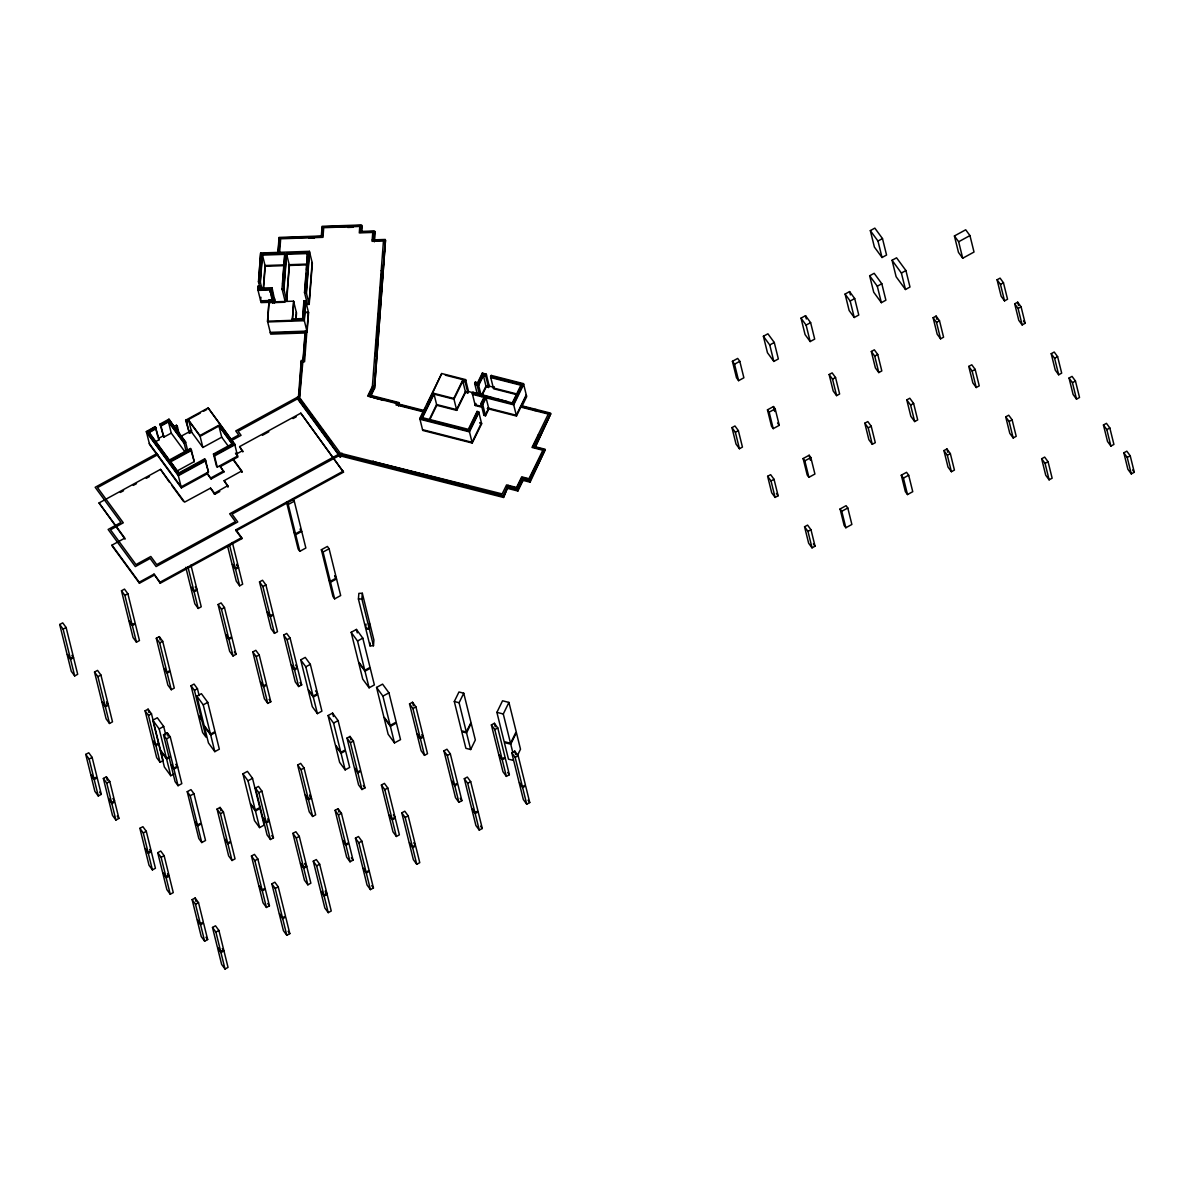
<?xml version="1.0" encoding="UTF-8"?>
<svg xmlns="http://www.w3.org/2000/svg" width="1194" height="1194" viewBox="0 0 1194 1194"><rect width="100%" height="100%" fill="white"/><g stroke="black" fill="none" stroke-linecap="round" stroke-linejoin="round"><path stroke-width="1.5" d="M273.142 302.186L261.068 302.589L257.859 289.635L258.128 286.082L260.038 286.784L258.128 286.082M260.232 288.829L258.471 281.68L260.65 252.979L309.38 251.322L312.335 263.262L309.201 304.395L307.47 304.455L304.515 292.515L307.545 252.8L286.441 253.516L283.754 288.754L286.709 300.694L284.978 300.754L282.023 288.814L284.709 253.576L262.277 254.352L260.188 281.62L261.964 288.769M258.322 286.844L258.053 290.396L270.128 289.993L269.978 292.052L271.695 291.993L272.232 288.5M260.65 252.979L258.65 282.441L260.382 282.381L262.456 255.113L284.903 254.337M259.859 286.023L259.695 288.157L272.038 287.739L274.889 301.097M260.904 297.261L260.62 300.813L272.71 300.41L272.545 302.47M263.232 289.172L265.038 265.531L284.023 264.874M263.561 288.112L265.232 266.292L262.277 254.352M305.351 336.604L305.619 332.962L270.71 334.141L267.501 321.186L269.128 299.948L270.844 299.888L270.889 302.709L270.844 299.888M272.739 303.231L269.948 289.232L257.859 289.635M274.62 301.112L274.471 303.172L271.665 289.172M274.277 302.41L274.799 298.918M277.859 253.188L279.068 237.412L321.35 235.979L322.096 226.308L361.618 224.965L361.125 231.427L374.588 230.964L373.916 239.845M278.187 252.203L279.247 238.173L322.32 236.785L323.067 227.129M278.426 253.218L278.829 247.949M279.097 244.457L279.247 238.173M278.59 252.65L279.709 237.964L321.992 236.516L322.738 226.86L360.887 225.562L360.394 232.024L373.856 231.561L373.215 239.875M278.918 252.77L280.038 238.233M279.59 252.979L280.68 238.785L322.977 237.337L323.708 227.681L359.782 226.442L359.29 232.905L372.752 232.442L372.08 241.322L383.468 240.934L372.379 386.423L367.648 396.124L396.632 403.497L395.96 404.87L425.213 412.318M282.635 284.008L284.754 256.203M286.709 300.694L289.396 265.471L286.441 253.516M293.754 301.933L292.396 319.693L293.56 301.172L270.695 301.948M295.784 319.455L296.336 312.35M295.978 320.216L296.515 313.112L293.56 301.172M302.709 319.335L303.873 300.813L305.604 300.754L308.559 312.709L307.097 331.887L270.456 333.126M302.843 317.559L303.933 303.351M306.216 273.411L304.694 293.276L306.425 293.217L309.559 252.083L296.933 252.516M306.485 269.814L307.545 252.8M307.097 331.887L304.142 319.932L305.604 300.754M309.201 304.395L306.246 292.455L309.38 251.322M306.216 331.141L303.933 361.185L301.425 361.2L298.903 398.453L297.739 399.094L340.2 457.063L341.708 456.227L503.54 497.465L507.674 487.451L517.659 490.003L517.897 491.018L507.928 488.48M305.798 301.53L304.336 320.708L267.695 321.947L269.128 299.948M302.201 361.245L299.47 397.095L297.485 398.065L297.739 399.094M305.186 331.171L302.963 360.379L301.231 360.424L298.47 396.662L235.74 430.93L238.71 434.989L230.069 439.72M303.142 361.14L305.365 331.947L305.619 332.962M303.53 360.319L303.813 356.678M304.231 351.2L305.067 340.26M305.873 331.156L303.604 360.916L301.873 360.976L299.127 396.96L298.231 397.438L331.872 443.362M312.141 262.501L309.007 303.634L307.276 303.694M321.544 236.74L322.261 227.293L361.797 225.935L361.678 231.651M322.037 234.606L322.261 227.293M360.513 225.845L360.021 232.323L374.782 231.726L374.349 241.621L374.782 231.726M361.319 232.188L361.797 225.935M372.871 239.89L373.483 231.86M375.409 355.633L381.886 270.68M375.752 355.618L382.229 270.665M424.124 410.512L398.229 403.915L398.886 402.542L369.901 395.169L374.08 386.602L385.304 239.457L372.185 239.904M374.274 387.363L370.349 396.945L374.528 388.378L385.498 240.218L374.095 240.606M358.424 599.06L358.857 593.373L362.319 593.254L369.558 622.522L369.125 628.208L365.677 628.328L358.424 599.06L361.886 598.94L369.125 628.208M374.528 388.378L385.498 240.218M361.886 598.94L362.319 593.254M365.677 628.328L365.991 624.059M369.349 629.119L369.782 623.447L373.901 640.059L373.468 645.745L370.006 645.864L365.901 629.238L369.349 629.119L373.468 645.745M370.006 645.864L370.23 643.014M271.933 289.157L272.038 287.739M373.021 386.587L368.543 395.736L397.527 403.124L396.871 404.482L425.303 411.721M373.349 386.632L369.006 395.542L399.08 403.303L398.662 405.691L399.08 403.303M157.026 453.496L95.177 487.286L120.952 522.465L108.132 529.464L135.31 566.568L150.16 558.464L156.101 566.568L237.755 521.957L232.024 514.136L341.26 454.451L341.932 453.093M397.99 402.93L397.318 404.288L424.318 411.273M372.558 462.436L373.229 461.063M433.84 393.363L436.795 405.303L456.75 410.378L453.795 398.438L433.84 393.363L422.049 417.542L468.346 429.333L477.093 411.423L478.69 411.826L481.645 423.766L472.242 443.049L422.736 430.437L419.781 418.497L441.705 373.528L465.585 379.617L468.541 391.557L467.869 392.916L465.556 392.333L462.6 380.393L464.914 380.976L467.869 392.916M425.661 407.602L419.975 419.258L469.481 431.87L478.884 412.587L477.093 411.423M427.288 404.273L441.705 373.528M429.527 419.049L436.601 404.542L456.571 409.617L465.376 391.572L467.69 392.154L468.346 390.796M429.721 419.81L436.795 405.303M453.795 398.438L462.6 380.393M464.914 380.976L465.585 379.617M456.75 410.378L465.556 392.333M477.615 395.408L474.66 383.468L475.316 382.095L477.645 382.692L482.286 373.155L486.286 374.17L489.241 386.11L488.57 387.468L486.182 386.856L483.227 374.916L485.615 375.528L488.57 387.468M482.451 407.348L475.272 405.527L472.317 393.587L472.988 392.229L512.778 403.079L521.42 385.363L490.749 377.558L491.227 375.423L523.494 383.647L526.688 396.602L521.45 407.363L521.196 406.348M476.869 384.259L479.436 394.602M472.988 392.229L472.511 394.348L513.704 404.841L523.673 384.408L496.794 377.558M477.824 383.453L481.704 375.498M481.033 395.005L478.466 384.662L483.227 374.916M485.615 375.528L486.286 374.17M475.749 403.408L475.093 404.766L482.257 406.587M475.272 405.527L475.943 404.169M482.033 394.214L485.988 386.095L488.391 386.707L489.047 385.349M516.972 394.707L493.525 388.737L490.57 376.797L491.227 375.423M481.421 396.602L486.182 386.856M480.973 403.453L484.301 396.632L485.898 397.05L488.853 408.99L485.525 415.796L483.928 415.393L480.973 403.453L482.57 403.856L485.525 415.796M469.332 428.467L477.287 412.184M484.495 397.408L481.167 404.214L482.764 404.617L486.092 397.811M472.242 443.049L469.287 431.109L478.69 411.826M482.57 403.856L485.898 397.05M494.003 386.602L493.331 387.975L516.778 393.945M488.659 408.229L485.346 415.034L483.749 414.631M468.048 486.764L468.72 485.391M512.584 402.318L521.226 384.602L490.57 376.797M487.256 408.587L516.48 416.019L513.524 404.079L523.494 383.647M526.255 394.826L516.286 415.258L487.63 407.96M516.48 416.019L526.45 395.587M535.106 410.721L535.778 409.348M508.151 485.331L503.092 495.689L341.26 454.451M503.54 497.465L507.674 487.451M538.688 435.213L532.912 447.063L543.763 449.839L529.345 479.406L522.091 477.555L516.912 488.182L507.883 485.883M539.016 435.303L533.36 446.884L544.225 449.645L529.539 479.749L522.271 477.898L517.092 488.525L507.748 486.152M550.732 413.885L534.703 448.272L550.732 413.885L520.763 406.453M517.659 490.003L522.838 479.376L529.867 481.167L530.106 482.182L523.091 480.391L522.838 479.376M517.897 491.018L523.091 480.391M529.867 481.167L545.076 449.959L534.464 447.257M530.106 482.182L545.076 449.959M454.302 701.52L458.959 691.983L463.75 693.207L470.988 722.474L466.332 732.012L461.541 730.788L454.302 701.52L459.093 702.744L466.332 732.012M459.093 702.744L463.75 693.207M466.555 732.922L471.212 723.385L475.331 739.996L470.675 749.534L465.884 748.325L461.765 731.698L466.555 732.922L470.675 749.534M496.898 712.37L502.54 700.788L508.928 702.415L516.181 731.683L510.525 743.265L504.137 741.638L496.898 712.37L503.286 713.997L510.525 743.265M503.286 713.997L508.928 702.415M512.808 752.489L510.748 744.175L516.405 732.594L520.509 749.22L517.286 755.832M223.905 471.973L219.83 465.735L223.905 471.973L211.099 478.973L207.025 472.734L207.278 473.749L181.369 487.913L149.563 444.481L146.355 431.527L155.324 426.631L159.13 439.735L154.653 442.183M163.787 437.183L160.832 425.243L168.294 421.169L171.249 433.109L163.787 437.183L159.996 424.079L168.951 419.184L174.443 427.198L168.951 419.184M155.324 426.631L146.549 432.288L178.354 475.705L205.696 460.765L204.846 459.615M169.145 419.945L160.175 424.84L161.026 426.004L168.488 421.93L184.16 443.317L185.667 442.496L175.294 428.347L177.294 426.392L176.443 425.243L174.264 426.437M169.533 460.809L148.892 432.631L156.175 427.795M148.892 432.631L156.354 428.556L155.504 427.392M189.443 433.318L186.488 421.378L188.667 420.184L191.622 432.124L189.443 433.318L185.637 420.213L208.159 407.915L234.666 444.078L237.86 457.033L220.084 466.75M200.308 413.064L185.831 420.975L186.682 422.139L188.861 420.945L200.114 436.303L218.95 426.019L232.487 444.511M203.517 411.303L206.741 409.557M175.294 428.347L177.488 427.153L176.637 426.004M158.996 438.183L163.832 435.541M180.443 436.601L191.741 430.437M157.862 454.645L97.52 487.615L123.295 522.808L110.49 529.808L135.967 564.583L150.817 556.479L156.757 564.598L235.412 521.629L229.666 513.793L338.902 454.123M186.13 451.302L183.966 442.556L185.473 441.735L175.115 427.586M218.95 426.019L221.711 437.198L202.876 447.481L199.92 435.541L218.756 425.258L232.308 443.75L213.472 454.033L216.427 465.973L217.278 467.138L237.621 456.018L235.487 453.123M176.399 471.361L194.249 461.615L191.294 449.675L190.443 448.511L169.354 460.033L148.713 431.87M172.787 459.033L182.518 453.705M185.757 451.944L189.01 450.168M187.085 469.317L179.01 473.734L170.19 461.197L191.294 449.675M170.384 461.959L191.473 450.437L190.622 449.272M125.071 539.151L99.042 502.943L160.518 469.361L184.637 502.122L210.547 488.122L214.547 493.197L227.741 485.659L227.935 487.048M120.325 492.465L123.564 490.704M133.265 485.406L136.504 483.63M146.205 478.331L149.444 476.555M298.142 398.468L238.099 431.273L241.069 435.332L231.293 440.676M179.01 473.734L178.816 472.973L204.652 458.854L205.502 460.003L208.457 471.943L181.115 486.883L149.31 443.467M190.309 467.555L198.383 463.138M216.801 453.078L224.651 448.795M227.785 447.078L230.92 445.362M181.369 487.913L178.16 474.943L205.502 460.003M217.278 467.138L214.323 455.198L234.666 444.078M239.621 446.601L242.845 451.675L239.621 446.601L300.798 413.169L343.514 472.152L236.143 530.808L241.875 538.643L160.22 583.254L154.026 574.12L139.191 582.224L139.429 583.239L154.28 575.135M262.411 435.303L268.844 431.78M292.993 418.587L296.216 416.825M236.218 454.138L242.591 450.66M210.845 477.943L223.651 470.958M227.964 486.645L224.114 480.704L241.725 470.929L233.487 459.541M139.429 583.239L112.266 546.151L112.012 545.136L124.818 538.136L99.042 502.943M219.8 491.525L214.995 494.137L214.741 493.122M340.2 457.063L339.947 456.033L341.454 455.212L503.286 496.45M59.7 624.507L62.715 622.865L66.118 627.492L73.356 656.76L70.342 658.416L66.939 653.775L59.7 624.507L63.103 629.148L70.342 658.416M121.475 590.761L124.489 589.105L127.877 593.746L135.131 623.014L132.116 624.656L128.713 620.029L121.475 590.761L124.877 595.388L132.116 624.656M236.143 530.808L235.905 529.793L343.26 471.137M294.276 501.211L301.515 530.479L295.485 533.778L288.247 504.51L294.276 501.211L292.575 498.898M63.103 629.148L66.118 627.492M124.877 595.388L127.877 593.746M160.22 583.254L159.966 582.239L241.636 537.628L235.905 529.793M301.739 531.405L305.858 548.016L299.828 551.315L295.709 534.688L301.739 531.405L300.037 529.076M185.801 567.329L190.488 586.269L193.891 590.911L196.906 589.269L190.936 565.165M227.666 546.419L231.92 563.643L235.322 568.269L238.337 566.628L232.367 542.524M73.58 657.685L77.685 674.297L74.685 675.938L70.565 659.327L73.58 657.685L71.879 655.357M132.34 625.581L135.355 623.925L139.459 640.551L136.444 642.193L133.056 637.551L128.937 620.94L132.34 625.581L136.444 642.193M194.115 591.821L197.129 590.179L201.234 606.791L198.219 608.447L194.831 603.806L190.712 587.194L194.115 591.821L198.219 608.447M238.561 567.538L242.666 584.164L239.651 585.806L235.546 569.195L238.561 567.538L236.86 565.225M870.322 230.606L874.829 228.129L882.485 238.561L886.56 255.023L882.038 257.501L874.396 247.068L870.322 230.606L877.963 241.039L882.038 257.501M877.963 241.039L882.485 238.561M94.52 672.043L97.535 670.386L100.923 675.028L108.176 704.296L105.162 705.938L101.759 701.311L94.52 672.043L97.923 676.67L105.162 705.938M156.295 638.283L159.309 636.641L162.697 641.282L169.951 670.55L166.936 672.192L163.533 667.565L156.295 638.283L159.683 642.924L166.936 672.192M218.069 604.537L221.084 602.895L224.472 607.537L231.726 636.805L228.711 638.447L225.308 633.805L218.069 604.537L221.457 609.179L228.711 638.447M259.501 581.911L262.516 580.254L265.904 584.896L273.157 614.164L270.142 615.806L266.74 611.179L259.501 581.911L262.889 586.538L270.142 615.806M321.365 549.733L327.395 546.434L329.096 548.747L336.335 578.015L330.305 581.314L328.604 579L321.365 549.733L323.067 552.046L330.305 581.314M323.067 552.046L329.096 548.747M97.923 676.67L100.923 675.028M159.683 642.924L162.697 641.282M221.457 609.179L224.472 607.537M262.889 586.538L265.904 584.896M892.052 260.277L896.575 257.814L905.918 270.56L909.992 287.023L905.47 289.5L896.127 276.739L892.052 260.277L901.395 273.038L905.47 289.5M869.65 275.769L874.172 273.307L881.814 283.739L885.888 300.201L881.366 302.664L873.724 292.231L869.65 275.769L877.291 286.202L881.366 302.664M763.384 336.26L767.906 333.798L774.279 342.484L778.354 358.946L773.831 361.424L767.458 352.723L763.384 336.26L769.757 344.962L773.831 361.424M801.01 318.141L805.532 315.679L810.622 322.634L814.696 339.096L810.174 341.559L805.084 334.604L801.01 318.141L806.099 325.096L810.174 341.559M845.083 294.067L849.591 291.59L854.695 298.545L858.77 315.022L854.247 317.485L849.143 310.53L845.083 294.067L850.173 301.022L854.247 317.485M954.409 235.964L965.707 229.785L969.946 235.576L974.02 252.038L962.722 258.217L958.484 252.427L954.409 235.964L958.648 241.755L962.722 258.217M732.415 361.304L737.683 358.424L739.802 361.319L743.877 377.782L738.608 380.662L736.489 377.767L732.415 361.304L734.534 364.2L738.608 380.662M336.559 578.941L340.678 595.552L334.648 598.851L330.529 582.224L336.559 578.941L334.857 576.612M108.4 705.206L112.505 721.833L109.505 723.474L105.385 706.863L108.4 705.206L106.699 702.893M167.16 673.117L170.175 671.461L174.279 688.087L171.264 689.729L167.876 685.087L163.757 668.476L167.16 673.117L171.264 689.729M228.935 639.357L231.949 637.715L236.054 654.327L233.039 655.984L229.651 651.342L225.532 634.73L228.935 639.357L233.039 655.984M270.366 616.731L273.381 615.074L277.486 631.701L274.471 633.342L271.083 628.701L266.963 612.089L270.366 616.731L274.471 633.342M734.534 364.2L739.802 361.319M769.757 344.962L774.279 342.484M806.099 325.096L810.622 322.634M850.173 301.022L854.695 298.545M877.291 286.202L881.814 283.739M901.395 273.038L905.918 270.56M958.648 241.755L969.946 235.576M145.071 710.818L148.086 709.161L151.489 713.803L158.727 743.071L155.713 744.713L152.325 740.086L145.071 710.818L148.474 715.445L155.713 744.713M191.025 685.714L194.428 690.341L201.667 719.609L198.264 714.982L191.025 685.714L194.04 684.058L197.443 688.699L199.144 695.58M252.8 651.954L255.815 650.312L259.217 654.954L266.456 684.222L263.441 685.863L260.038 681.222L252.8 651.954L256.203 656.596L263.441 685.863M283.679 635.089L286.694 633.432L290.097 638.074L297.336 667.342L294.321 668.998L290.933 664.357L283.679 635.089L287.082 639.715L294.321 668.998M148.474 715.445L151.489 713.803M194.428 690.341L197.443 688.699M256.203 656.596L259.217 654.954M287.082 639.715L290.097 638.074M85.744 754.414L88.759 752.772L92.147 757.414L96.953 776.816L93.938 778.473L90.55 773.831L85.744 754.414L89.132 759.056L93.938 778.473M169.429 756.548L166.414 758.19L160.041 749.504L152.802 720.236L157.324 717.758L163.697 726.459L165.817 735.056M196.876 696.147L201.398 693.684L207.756 702.37L215.01 731.638L210.487 734.116L204.114 725.415L196.876 696.147L203.234 704.848L210.487 734.116M89.132 759.056L92.147 757.414M166.414 758.19L159.175 728.922L163.697 726.459M203.234 704.848L207.756 702.37M163.503 734.832L167.264 732.773L170.235 736.832L177.488 766.1L173.712 768.16L170.742 764.1L163.503 734.832L166.473 738.892L173.712 768.16M300.724 659.864L305.246 657.401L310.336 664.357L317.574 693.624L313.067 696.087L307.962 689.132L300.724 659.864L305.813 666.819L313.067 696.087M351.155 632.313L356.424 629.432L362.797 638.133L370.036 667.401L364.767 670.282L358.394 661.58L351.155 632.313L357.528 641.014L364.767 670.282M997.065 279.784L1000.079 278.127L1003.467 282.769L1007.542 299.231L1004.542 300.873L1001.139 296.246L997.065 279.784L1000.468 284.411L1004.542 300.873M731.952 427.616L734.967 425.974L738.37 430.616L742.444 447.078L739.429 448.72L736.026 444.078L731.952 427.616L735.355 432.258L739.429 448.72M829.129 374.528L832.143 372.886L835.546 377.513L839.621 393.975L836.606 395.632L833.203 390.99L829.129 374.528L832.531 379.17L836.606 395.632M871.321 351.484L874.336 349.827L877.739 354.469L881.814 370.931L878.799 372.573L875.396 367.946L871.321 351.484L874.724 356.111L878.799 372.573M933.096 317.723L936.111 316.082L939.499 320.723L943.573 337.186L940.574 338.827L937.171 334.186L933.096 317.723L936.499 322.365L940.574 338.827M767.458 409.841L773.488 406.557L775.19 408.87L779.264 425.333L773.234 428.631L771.533 426.303L767.458 409.841L769.16 412.169L773.234 428.631M166.473 738.892L170.235 736.832M155.936 745.638L158.951 743.981L163.071 760.608L160.056 762.25L156.653 757.608L152.548 740.996L155.936 745.638L160.056 762.25M263.665 686.774L266.68 685.132L270.799 701.744L267.784 703.4L264.381 698.759L260.277 682.147L263.665 686.774L267.784 703.4M294.56 669.909L297.56 668.252L301.679 684.878L298.664 686.52L295.261 681.878L291.157 665.267L294.56 669.909L298.664 686.52M94.207 779.533L97.221 777.891L101.296 794.353L98.281 795.995L94.878 791.368L90.804 774.891L94.207 779.533L98.281 795.995M1000.468 284.411L1003.467 282.769M769.16 412.169L775.19 408.87M305.813 666.819L310.336 664.357M735.355 432.258L738.37 430.616M832.531 379.17L835.546 377.513M874.724 356.111L877.739 354.469M936.499 322.365L939.499 320.723M103.356 778.473L106.37 776.831L109.773 781.473L114.579 800.875L111.564 802.532L108.161 797.89L103.356 778.473L106.759 783.115L111.564 802.532M357.528 641.014L362.797 638.133M106.759 783.115L109.773 781.473M173.772 774.07L170.757 775.727L166.638 759.1L169.652 757.459M210.711 735.026L215.233 732.564L219.338 749.175L214.816 751.653L208.457 742.952L204.338 726.34L210.711 735.026L214.816 751.653M1014.691 303.828L1017.706 302.186L1021.094 306.828L1025.168 323.29L1022.154 324.932L1018.766 320.305L1014.691 303.828L1018.079 308.47L1022.154 324.932M177.712 767.026L181.816 783.637L178.055 785.697L173.951 769.07L177.712 767.026L175.727 764.309M111.833 803.592L114.848 801.95L118.922 818.412L115.908 820.054L112.505 815.412L108.43 798.95L111.833 803.592L115.908 820.054M1018.079 308.47L1021.094 306.828M313.291 697.012L317.813 694.535L321.917 711.161L317.395 713.624L312.306 706.669L308.186 690.057L313.291 697.012L317.395 713.624M364.991 671.192L370.274 668.312L374.379 684.923L369.11 687.804L362.737 679.117L358.633 662.491L364.991 671.192L369.11 687.804M376.558 687.431L382.573 684.132L388.946 692.833L396.199 722.101L390.169 725.4L383.796 716.698L376.558 687.431L382.916 696.132L390.169 725.4M187.219 791.682L190.98 789.622L193.95 793.682L201.189 822.95L197.428 825.009L194.458 820.95L187.219 791.682L190.189 795.741L197.428 825.009M328.051 715.549L332.574 713.087L338.096 720.609L345.335 749.877L340.827 752.354L335.305 744.817L328.051 715.549L333.574 723.086L340.827 752.354M906.783 399.886L909.798 398.229L913.619 403.453L917.693 419.915L914.679 421.557L910.858 416.348L906.783 399.886L910.604 405.094L914.679 421.557M767.623 476.316L770.637 474.66L774.04 479.301L778.115 495.764L775.1 497.42L771.697 492.779L767.623 476.316L771.025 480.943L775.1 497.42M864.799 423.213L867.814 421.572L871.217 426.213L875.292 442.675L872.277 444.317L868.874 439.691L864.799 423.213L868.202 427.855L872.277 444.317M968.767 366.424L971.782 364.782L975.17 369.409L979.244 385.871L976.229 387.528L972.841 382.886L968.767 366.424L972.155 371.065L976.229 387.528M803.129 458.541L809.159 455.242L810.845 457.571L814.92 474.033L808.905 477.316L807.204 475.003L803.129 458.541L804.831 460.854L808.905 477.316M190.189 795.741L193.95 793.682M804.831 460.854L810.845 457.571M771.025 480.943L774.04 479.301M868.202 427.855L871.217 426.213M972.155 371.065L975.17 369.409M910.604 405.094L913.619 403.453M139.877 828.337L142.892 826.681L146.295 831.322L151.101 850.74L148.086 852.382L144.683 847.74L139.877 828.337L143.28 832.964L148.086 852.382M333.574 723.086L338.096 720.609M382.916 696.132L388.946 692.833M242.919 773.831L247.427 771.369L252.531 778.324L259.77 807.592L255.247 810.054L250.158 803.099L242.919 773.831L248.009 780.786L255.247 810.054M143.28 832.964L146.295 831.322M248.009 780.786L252.531 778.324M217.054 809.069L220.069 807.428L223.457 812.069L230.696 841.337L227.696 842.979L224.293 838.337L217.054 809.069L220.442 813.711L227.696 842.979M255.471 788.085L258.486 786.428L261.874 791.07L269.128 820.338L266.113 821.979L262.71 817.353L255.471 788.085L258.859 792.712L266.113 821.979M297.649 765.026L300.664 763.384L304.067 768.026L311.306 797.293L308.291 798.935L304.903 794.308L297.649 765.026L301.052 769.667L308.291 798.935M346.991 738.071L350.006 736.429L353.409 741.071L360.648 770.339L357.633 771.981L354.245 767.339L346.991 738.071L350.394 742.713L357.633 771.981M409.527 703.908L412.542 702.266L415.93 706.908L423.183 736.176L420.169 737.817L416.766 733.176L409.527 703.908L412.915 708.549L420.169 737.817M1051.198 353.693L1054.212 352.036L1057.615 356.678L1061.69 373.14L1058.675 374.782L1055.272 370.155L1051.198 353.693L1054.601 358.319L1058.675 374.782M197.652 825.935L201.428 823.875L205.532 840.486L201.771 842.546L198.801 838.486L194.682 821.875L197.652 825.935L201.771 842.546M220.442 813.711L223.457 812.069M258.859 792.712L261.874 791.07M301.052 769.667L304.067 768.026M350.394 742.713L353.409 741.071M412.915 708.549L415.93 706.908M151.354 851.8L155.429 868.262L152.414 869.904L148.34 853.441L151.354 851.8L149.653 849.486M1054.601 358.319L1057.615 356.678M157.712 852.68L160.727 851.038L164.13 855.665L168.936 875.083L165.921 876.724L162.518 872.083L157.712 852.68L161.115 857.322L165.921 876.724M341.051 753.265L345.573 750.802L349.678 767.414L345.156 769.891L339.633 762.354L335.529 745.728L341.051 753.265L345.156 769.891M390.393 726.31L396.423 723.012L400.527 739.638L394.498 742.922L388.14 734.235L384.02 717.609L390.393 726.31L394.498 742.922M161.115 857.322L164.13 855.665M255.471 810.98L259.993 808.502L264.113 825.129L259.591 827.591L254.501 820.636L250.382 804.025L255.471 810.98L259.591 827.591M1069.033 378.035L1072.048 376.394L1075.451 381.02L1079.525 397.483L1076.51 399.139L1073.107 394.498L1069.033 378.035L1072.436 382.677L1076.51 399.139M804.562 526.748L807.577 525.106L810.98 529.733L815.054 546.195L812.039 547.852L808.636 543.21L804.562 526.748L807.965 531.39L812.039 547.852M943.932 450.601L946.946 448.959L950.349 453.601L954.424 470.063L951.409 471.705L948.006 467.063L943.932 450.601L947.335 455.242L951.409 471.705M1005.706 416.855L1008.721 415.213L1012.124 419.84L1016.198 436.317L1013.184 437.959L1009.781 433.318L1005.706 416.855L1009.109 421.497L1013.184 437.959M901.291 475.197L906.559 472.317L908.679 475.227L912.753 491.689L907.5 494.555L905.365 491.659L901.291 475.197L903.425 478.093L907.5 494.555M840.069 508.972L846.098 505.674L847.8 508.002L851.874 524.464L845.845 527.748L844.143 525.435L840.069 508.972L841.77 511.286L845.845 527.748M169.19 876.142L173.264 892.605L170.249 894.261L166.175 877.799L169.19 876.142L167.488 873.829M227.92 843.889L230.935 842.248L235.039 858.859L232.024 860.501L228.636 855.874L224.517 839.248L227.92 843.889L232.024 860.501M269.351 821.248L273.456 837.875L270.441 839.516L266.337 822.905L269.351 821.248L267.65 818.935M311.53 798.204L315.649 814.83L312.634 816.472L308.515 799.861L311.53 798.204L309.843 795.891M357.872 772.891L360.872 771.249L364.991 787.861L361.976 789.518L358.573 784.876L354.469 768.264L357.872 772.891L361.976 789.518M423.407 737.086L427.512 753.698L424.497 755.354L420.392 738.728L423.407 737.086L421.706 734.773M1072.436 382.677L1075.451 381.02M841.77 511.286L847.8 508.002M903.425 478.093L908.679 475.227M807.965 531.39L810.98 529.733M947.335 455.242L950.349 453.601M1009.109 421.497L1012.124 419.84M251.441 856.023L254.456 854.382L257.859 859.023L265.098 888.291L262.083 889.933L258.68 885.291L251.441 856.023L254.844 860.665L262.083 889.933M292.873 833.382L295.888 831.74L299.291 836.382L306.53 865.65L303.515 867.292L300.127 862.665L292.873 833.382L296.276 838.024L303.515 867.292M335.066 810.338L338.081 808.696L341.469 813.338L348.723 842.606L345.708 844.248L342.305 839.606L335.066 810.338L338.454 814.98L345.708 844.248M381.393 785.025L384.408 783.383L387.796 788.025L395.05 817.293L392.035 818.935L388.632 814.293L381.393 785.025L384.796 789.667L392.035 818.935M443.914 750.862L446.929 749.22L450.332 753.862L457.571 783.13L454.556 784.771L451.168 780.145L443.914 750.862L447.317 755.503L454.556 784.771M491.376 724.937L494.391 723.295L497.794 727.937L505.032 757.205L502.017 758.847L498.629 754.205L491.376 724.937L494.779 729.579L502.017 758.847M254.844 860.665L257.859 859.023M296.276 838.024L299.291 836.382M338.454 814.98L341.469 813.338M384.796 789.667L387.796 788.025M447.317 755.503L450.332 753.862M494.779 729.579L497.794 727.937M192.115 899.634L195.129 897.992L198.517 902.619L203.323 922.037L200.308 923.678L196.92 919.037L192.115 899.634L195.503 904.276L200.308 923.678M195.503 904.276L198.517 902.619M1041.646 458.75L1044.66 457.093L1048.063 461.735L1052.138 478.197L1049.123 479.839L1045.72 475.212L1041.646 458.75L1045.049 463.376L1049.123 479.839M1103.435 424.989L1106.45 423.348L1109.838 427.974L1113.912 444.437L1110.898 446.093L1107.51 441.452L1103.435 424.989L1106.823 429.631L1110.898 446.093M271.829 883.844L274.844 882.202L278.232 886.844L285.485 916.111L282.471 917.753L279.068 913.126L271.829 883.844L275.217 888.485L282.471 917.753M313.261 861.217L316.276 859.561L319.664 864.202L326.917 893.47L323.902 895.127L320.499 890.485L313.261 861.217L316.649 865.859L323.902 895.127M355.439 838.173L358.454 836.516L361.857 841.158L369.095 870.426L366.08 872.068L362.692 867.441L355.439 838.173L358.842 842.8L366.08 872.068M401.781 812.86L404.781 811.204L408.184 815.845L415.422 845.113L412.423 846.755L409.02 842.128L401.781 812.86L405.169 817.487L412.423 846.755M464.302 778.697L467.317 777.055L470.705 781.682L477.958 810.95L474.943 812.607L471.54 807.965L464.302 778.697L467.705 783.339L474.943 812.607M511.763 752.772L514.778 751.116L518.166 755.757L525.42 785.025L522.405 786.667L519.002 782.04L511.763 752.772L515.151 757.399L522.405 786.667M200.577 924.753L203.592 923.096L207.666 939.559L204.652 941.215L201.249 936.574L197.174 920.111L200.577 924.753L204.652 941.215M262.307 890.843L265.322 889.202L269.441 905.813L266.426 907.455L263.023 902.828L258.919 886.202L262.307 890.843L266.426 907.455M306.754 866.56L310.873 883.187L307.858 884.829L303.739 868.217L306.754 866.56L305.052 864.247M345.932 845.158L348.947 843.516L353.051 860.128L350.036 861.784L346.648 857.143L342.529 840.531L345.932 845.158L350.036 861.784M392.259 819.845L395.274 818.203L399.378 834.815L396.378 836.472L392.975 831.83L388.856 815.218L392.259 819.845L396.378 836.472M454.78 785.697L457.795 784.04L461.914 800.667L458.899 802.308L455.496 797.667L451.392 781.055L454.78 785.697L458.899 802.308M502.241 759.757L505.256 758.115L509.375 774.727L506.36 776.384L502.958 771.742L498.853 755.13L502.241 759.757L506.36 776.384M1045.049 463.376L1048.063 461.735M1106.823 429.631L1109.838 427.974M275.217 888.485L278.232 886.844M316.649 865.859L319.664 864.202M358.842 842.8L361.857 841.158M405.169 817.487L408.184 815.845M467.705 783.339L470.705 781.682M515.151 757.399L518.166 755.757M212.487 927.454L215.502 925.813L218.905 930.454L223.711 949.857L220.696 951.499L217.293 946.872L212.487 927.454L215.89 932.096L220.696 951.499M215.89 932.096L218.905 930.454M1123.823 452.81L1126.823 451.168L1130.225 455.809L1134.3 472.272L1131.285 473.914L1127.882 469.272L1123.823 452.81L1127.211 457.451L1131.285 473.914M282.694 918.679L285.709 917.022L289.814 933.648L286.799 935.29L283.411 930.648L279.292 914.037L282.694 918.679L286.799 935.29M327.141 894.396L331.245 911.007L328.231 912.649L324.126 896.037L327.141 894.396L325.44 892.067M366.304 872.993L369.319 871.336L373.438 887.963L370.424 889.605L367.021 884.963L362.916 868.351L366.304 872.993L370.424 889.605M412.646 847.68L415.661 846.024L419.766 862.65L416.751 864.292L413.363 859.65L409.243 843.039L412.646 847.68L416.751 864.292M475.167 813.517L478.182 811.875L482.286 828.487L479.287 830.129L475.884 825.487L471.764 808.875L475.167 813.517L479.287 830.129M522.629 787.592L525.644 785.936L529.748 802.562L526.733 804.204L523.345 799.562L519.226 782.951L522.629 787.592L526.733 804.204M223.965 950.931L228.039 967.394L225.024 969.035L220.95 952.573L223.965 950.931L222.278 948.603M1127.211 457.451L1130.225 455.809M347.663 227.442L353.051 227.263M308.918 238.188L314.44 238.009M260.844 253.74L273.471 253.322M307.724 253.561L286.635 254.277L283.933 289.515L282.217 289.575M306.783 264.098L289.202 264.695L286.515 299.933L284.799 299.993M265.232 266.292L284.217 265.635M289.396 265.471L306.977 264.859M381.199 270.695L382.931 270.635M258.471 281.68L260.188 281.62M282.023 288.814L283.754 288.754M269.784 291.291L271.516 291.232M304.515 292.515L306.246 292.455M260.814 301.575L272.904 301.172L269.948 289.232M272.635 302.649L284.963 302.231M306.649 311.992L308.365 311.933L304.574 361.737L302.843 361.797L299.649 397.647L340.409 453.302L502.167 493.913L506.554 484.928L516.524 487.465L521.718 476.839L528.972 478.69L542.867 450.213L532.002 447.452L548.285 414.064L520.494 406.99M306.828 312.768L308.559 312.709M292.217 318.932L302.53 318.574M267.501 321.186L304.142 319.932M270.277 332.365L306.903 331.111M374.722 355.663L376.453 355.603M303.395 362.155L301.664 362.215L301.425 361.2M374.08 386.602L372.379 386.423M488.824 386.005L494.197 387.378M445.302 375.17L465.764 380.379L465.108 381.737L462.794 381.155L453.989 399.199L434.034 394.124L422.228 418.303L422.049 417.542M474.66 383.468L478.466 384.662M468.018 391.423L475.212 393.259M473.182 392.99L492.973 398.035M496.585 398.945L507.375 401.706M521.166 405.632L550.553 413.109L534.27 446.496L545.121 449.257L529.912 480.466L522.644 478.615L517.465 489.241L507.48 486.689M472.317 393.587L513.524 404.079M520.897 406.169L535.509 409.9M537.987 435.183L539.584 435.601M479.854 422.601L481.451 423.004L472.048 442.287L422.557 429.676M480.048 423.363L481.645 423.766M373.752 397.811L383.99 400.423M431.138 420.572L459.63 427.825M419.781 418.497L469.287 431.109M372.961 461.615L468.451 485.943M372.827 461.884L468.317 486.212M510.748 744.175L504.361 742.549L508.48 759.175L513.271 760.384M1023.467 320.977L1025.168 323.29M1132.599 469.943L1134.3 472.272M777.563 423.019L779.264 425.333M776.413 493.45L778.115 495.764M813.353 543.882L815.054 546.195M298.709 397.512L332.171 443.198M297.291 397.303L339.753 455.272M297.485 398.065L339.947 456.033M343.499 472.152L300.798 413.169M507.674 772.414L509.375 774.727M528.061 800.234L529.748 802.562M288.247 504.51L286.545 502.196L293.799 531.464L295.485 533.778M334.633 575.702L336.335 578.015M295.709 534.688L294.022 532.375L298.127 548.986L299.828 551.315M330.529 582.224L328.843 579.911L332.947 596.522L334.648 598.851M221.711 437.198L229.009 447.153M232.726 459.153L241.919 471.72M188.667 420.184L199.92 435.541M213.472 454.033L214.323 455.198M213.651 454.795L214.502 455.959L234.845 444.84L208.159 407.915M420.392 738.728L416.99 734.101L421.109 750.713L424.497 755.354M185.637 420.213L186.488 421.378M460.212 798.338L461.914 800.667M480.6 826.158L482.286 828.487M191.622 432.124L202.876 447.481M224.114 480.704L227.711 485.63M208.457 471.943L204.652 458.854M207.278 473.749L211.099 478.973M168.294 421.169L183.966 442.556M194.249 461.615L190.443 448.511M171.249 433.109L184.831 451.645M214.413 494.062L210.547 488.122M159.996 424.079L160.832 425.243M158.28 438.571L159.13 439.735M170.19 461.197L178.816 472.973M146.355 431.527L178.16 474.943M236.636 564.314L238.337 566.628M235.546 569.195L232.143 564.553L236.263 581.165L239.651 585.806M169.458 482.242L160.518 469.361M171.637 485.197L183.592 501.525M315.544 690.848L317.574 693.624M295.634 665.028L297.336 667.342M299.978 682.55L301.679 684.878M393.348 814.965L395.05 817.293M413.736 842.8L415.422 845.113M363.289 785.548L364.991 787.861M195.204 586.941L196.906 589.269M234.352 652.014L236.054 654.327M269.098 699.43L270.799 701.744M154.026 574.12L159.966 582.239M309.604 794.98L311.306 797.293M351.349 857.814L353.051 860.128M371.737 885.635L373.438 887.963M308.515 799.861L305.127 795.219L309.231 811.83L312.634 816.472M112.012 545.136L139.191 582.224M304.828 863.337L306.53 865.65M325.216 891.157L326.917 893.47M303.739 868.217L300.351 863.575L304.455 880.187L307.858 884.829M324.126 896.037L320.723 891.396L324.843 908.007L328.231 912.649M266.337 822.905L262.934 818.263L267.053 834.875L270.441 839.516M271.754 835.546L273.456 837.875M152.802 720.236L159.175 728.922M166.638 759.1L160.265 750.414L164.384 767.026L170.757 775.727M173.951 769.07L170.966 765.026L175.085 781.637L178.055 785.697M267.74 903.5L269.441 905.813M288.112 931.32L289.814 933.648M106.475 701.982L108.176 704.296M70.565 659.327L67.162 654.685L71.282 671.297L74.685 675.938M105.385 706.863L101.983 702.221L106.102 718.833L109.505 723.474M112.878 798.562L114.579 800.875M148.34 853.441L144.952 848.815L149.026 865.277L152.414 869.904M166.175 877.799L162.787 873.157L166.861 889.62L170.249 894.261M220.95 952.573L217.562 947.932L221.636 964.394L225.024 969.035M99.595 792.04L101.296 794.353M117.221 816.084L118.922 818.412M205.965 937.245L207.666 939.559M1017.706 302.186L1018.512 305.485M936.111 316.082L936.917 319.38M946.946 448.959L947.767 452.257M849.591 291.59L850.412 294.888M805.532 315.679L806.338 318.962M809.159 455.242L810.383 460.183M773.488 406.557L774.712 411.497M482.286 373.155L486.465 374.931L485.809 376.289L483.406 375.677L478.66 385.423L474.854 384.229L475.316 382.095M514.778 751.116L515.629 754.563M494.391 723.295L495.241 726.743M412.542 702.266L413.393 705.714M303.873 300.813L304.067 301.589M341.454 455.212L341.708 456.227M356.424 629.432L357.275 632.88M350.006 736.429L350.857 739.877M332.574 713.087L333.424 716.519M338.081 808.696L338.932 812.144M241.636 537.628L241.875 538.643M229.785 545.897L235.322 568.269M214.263 493.137L214.756 494.212M214.159 493.047L214.487 494.137M185.473 441.735L187.637 450.481M177.294 426.392L179.07 433.541M176.443 425.243L178.219 432.392M155.907 428.989L157.877 436.974M187.921 566.807L193.891 590.911M220.069 807.428L220.92 810.875M159.309 636.641L160.16 640.088M167.264 732.773L168.115 736.22M195.129 897.992L195.995 901.515M148.086 709.161L148.937 712.609M106.37 776.831L107.251 780.354M241.8 472.197L241.576 471.152L241.86 472.137M201.89 720.534L198.502 715.893L202.607 732.504L206.01 737.146L201.89 720.534"/></g></svg>
